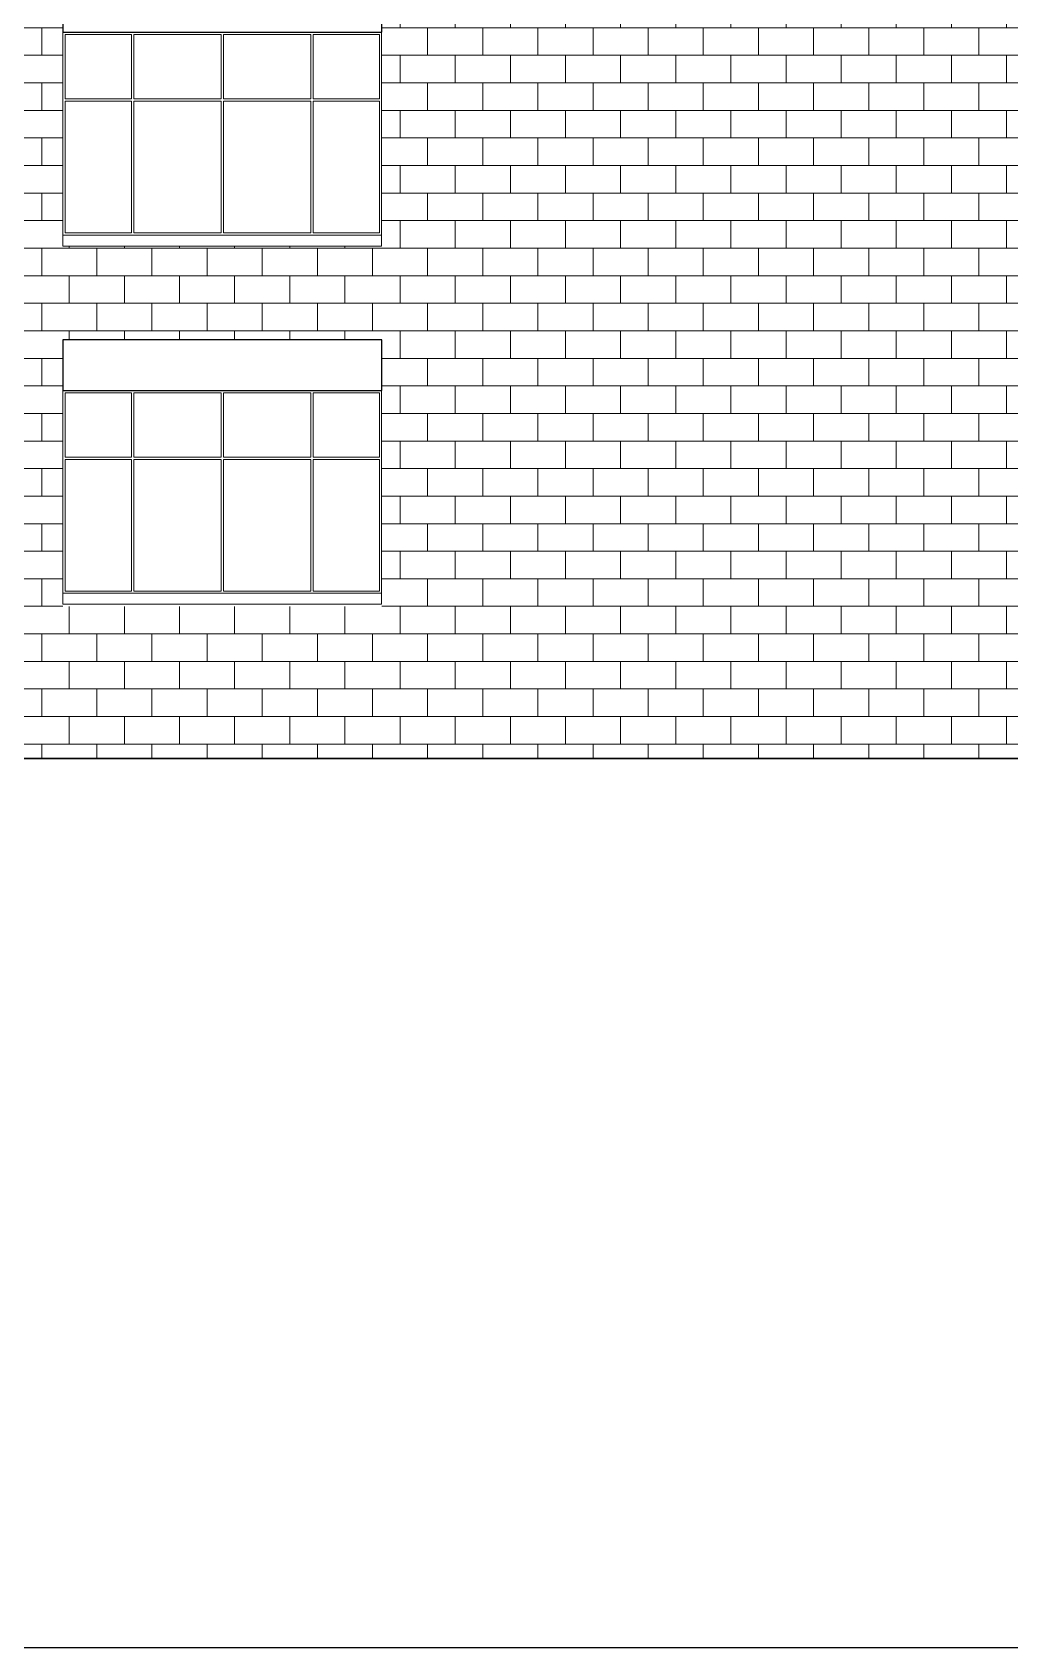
# Model space of a CAD drawing. Header units: millimetres. Extents: x 3614 to 12428, y -844 to 6844.
# Drawn here: x 5528.42 to 5537.28, y -482.44 to -467.79 of the extents above; entities that cross this region are included whole.
import ezdxf

# ---------------------------------------------------------------- set-up
doc = ezdxf.new("R2010")
doc.units = ezdxf.units.MM
doc.header["$LTSCALE"] = 40
doc.header["$MEASUREMENT"] = 0
for name, color, linetype, lineweight in [('Beam', 254, 'CONTINUOUS', 25), ('CLL LEV.', 15, 'CONTINUOUS', 18), ('E1', 7, 'CONTINUOUS', 20), ('Wall', 7, 'CONTINUOUS', 30), ('Window', 150, 'CONTINUOUS', 15)]:
    doc.layers.add(name, color=color, linetype=linetype, lineweight=lineweight)

# ---------------------------------------------------------------- blocks, each defined once
blk = doc.blocks.new('WINDOW FRONT CORR')
at = {"layer": 'CLL LEV.', "ltscale": 0.05}
blk.add_line((6032.887, -394.511), (6035.777, -394.511), dxfattribs=at)
at = {"layer": 'CLL LEV.', "linetype": 'Continuous', "ltscale": 0.05}
blk.add_lwpolyline([(6035.777, -394.511), (6032.887, -394.511), (6032.887, -394.611), (6035.777, -394.611)], close=True, dxfattribs=at)
at = {"layer": 'Window', "linetype": 'Continuous', "ltscale": 0.05}
blk.add_lwpolyline([(6032.887, -394.511), (6035.777, -394.511), (6035.777, -392.671), (6032.887, -392.671)], close=True, dxfattribs=at)
at = {"layer": 'Window', "ltscale": 0.05}
for points in [[(6033.51, -393.276), (6032.907, -393.276), (6032.907, -392.691), (6033.51, -392.691)], [(6033.53, -393.276), (6034.322, -393.276), (6034.322, -392.691), (6033.53, -392.691)], [(6034.342, -393.276), (6035.135, -393.276), (6035.135, -392.691), (6034.342, -392.691)], [(6035.155, -393.276), (6035.757, -393.276), (6035.757, -392.691), (6035.155, -392.691)], [(6033.51, -394.491), (6032.907, -394.491), (6032.907, -393.296), (6033.51, -393.296)], [(6033.53, -394.491), (6034.322, -394.491), (6034.322, -393.296), (6033.53, -393.296)], [(6034.342, -394.491), (6035.135, -394.491), (6035.135, -393.296), (6034.342, -393.296)], [(6035.155, -394.491), (6035.757, -394.491), (6035.757, -393.296), (6035.155, -393.296)]]:
    blk.add_lwpolyline(points, close=True, dxfattribs=at)

msp = doc.modelspace()

# ---------------------------------------------------------------- hatches: boundary and pattern name
at = {"layer": 'E1', "lineweight": 13, "ltscale": 0.05}
h = msp.add_hatch(dxfattribs=at)
h.set_pattern_fill('BRICK', color=256)
h.set_pattern_definition([(0, (0, -27.99403), (0, 0.25), []), (90, (0, -27.99403), (-0.5, 0), [0.25, -0.25]), (90, (0.25, -27.99403), (-0.5, 0), [-0.25, 0.25])])
h.paths.add_polyline_path([(5538.5034, -460.7752), (5531.5834, -460.7752), (5531.5834, -474.3752), (5538.5034, -474.3752)])
h.paths.add_polyline_path([(5528.6934, -460.7752), (5521.7734, -460.7752), (5521.7734, -474.3752), (5528.6934, -474.3752)])
h.paths.add_polyline_path([(5531.5834, -464.0752), (5528.6934, -464.0752), (5528.6934, -463.2252), (5531.5834, -463.2252)])
h.paths.add_polyline_path([(5531.5834, -467.3252), (5528.6934, -467.3252), (5528.6934, -466.4752), (5531.5834, -466.4752)])
h.paths.add_polyline_path([(5531.5834, -474.3752), (5528.6934, -474.3752), (5528.6934, -472.9952), (5531.5834, -472.9952)])
h.paths.add_polyline_path([(5531.5834, -470.5752), (5528.6934, -470.5752), (5528.6934, -469.7252), (5531.5834, -469.7252)])

# ---------------------------------------------------------------- linework, layer by layer
at = {"layer": 'Beam', "ltscale": 0.05}
for points in [[(5438.4239, -358.7255), (5799.6085, -358.7255), (5799.6085, -482.4431), (5438.4239, -482.4431)], [(5528.6934, -467.7852), (5531.5834, -467.7852), (5531.5834, -467.3252), (5528.6934, -467.3252)], [(5528.6934, -471.0352), (5531.5834, -471.0352), (5531.5834, -470.5752), (5528.6934, -470.5752)]]:
    msp.add_lwpolyline(points, close=True, dxfattribs=at)
at = {"layer": 'Wall', "ltscale": 0.05}
msp.add_line((5469.8034, -474.3752), (5543.0303, -474.3752), dxfattribs=at)

# ---------------------------------------------------------------- block references
at = {"layer": 'Window', "linetype": 'Continuous'}
for p in [(-504.194, -75.1142), (-504.194, -78.3642)]:
    msp.add_blockref('WINDOW FRONT CORR', p, dxfattribs=at)

doc.saveas('drawing.dxf')
